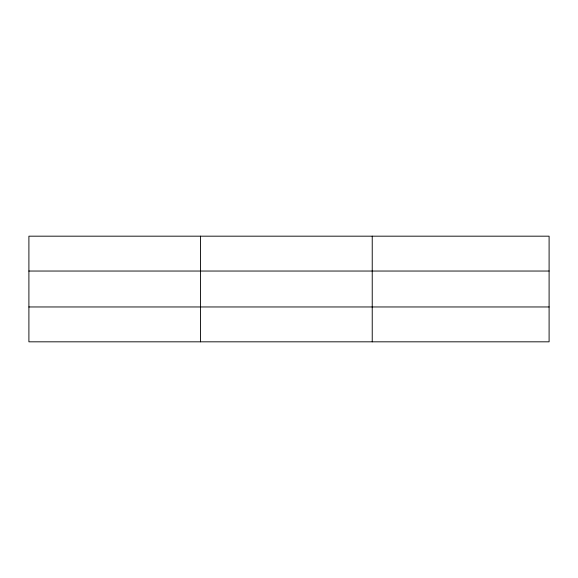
<?xml version="1.0" encoding="UTF-8"?>
<svg xmlns="http://www.w3.org/2000/svg" width="578" height="578" viewBox="0 0 578 578"><rect width="100%" height="100%" fill="white"/><g stroke="black" fill="none" stroke-linecap="round" stroke-linejoin="round"><path stroke-width="0.87" d="M200.566 236.178L200.566 341.822M372.232 236.178L372.232 341.822M549.1 271.039L549.1 236.178L28.9 236.178L28.9 341.822L549.1 341.822L549.1 271.039L28.9 271.039M28.9 306.961L549.1 306.961"/></g></svg>
